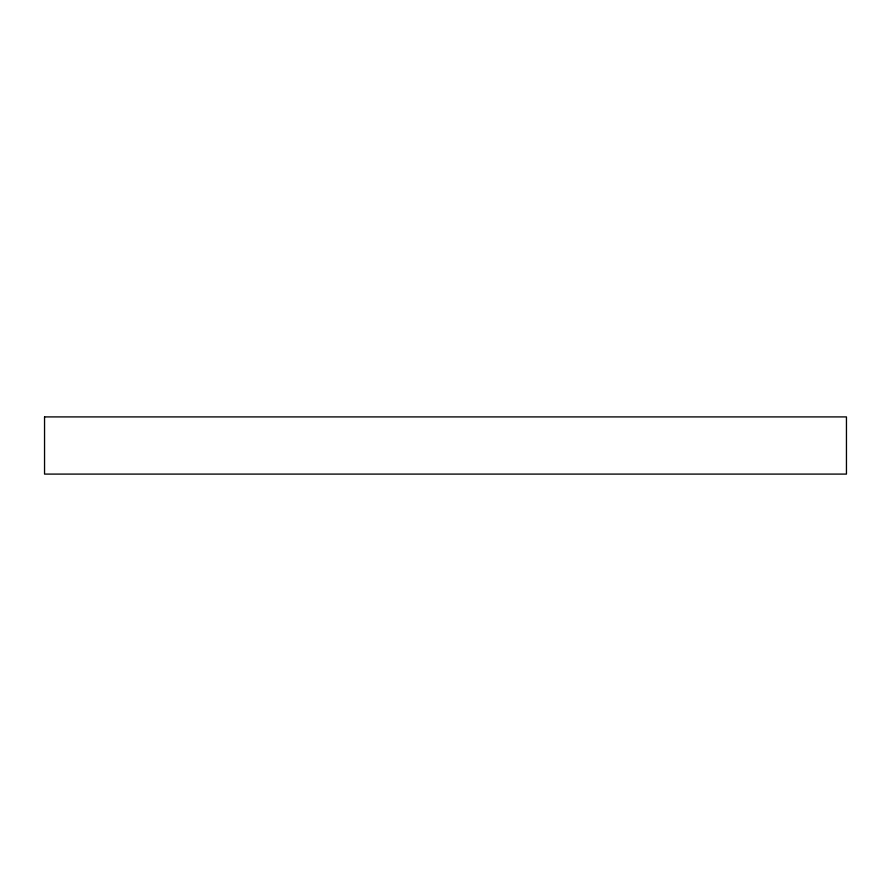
<?xml version="1.0" encoding="UTF-8"?>
<svg xmlns="http://www.w3.org/2000/svg" width="891" height="891" viewBox="0 0 891 891"><rect width="100%" height="100%" fill="white"/><g stroke="black" fill="none" stroke-linecap="round" stroke-linejoin="round"><path stroke-width="1.34" d="M44.55 416.91L44.55 474.09L846.45 474.09L846.45 416.91L44.55 416.91"/></g></svg>
